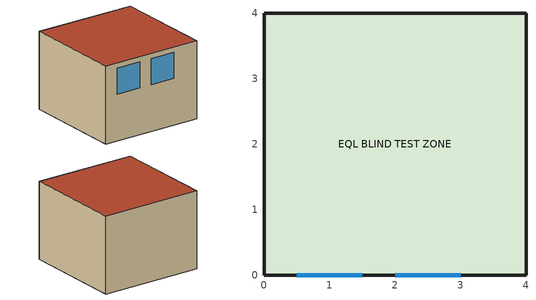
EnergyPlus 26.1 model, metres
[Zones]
EQL BLIND TEST ZONE
 floor ground (D EQL BLIND OPAQUE HOST CONSTRUCTION): 4,4 4,0 0,0 0,4 z0
 wall outside (D EQL BLIND OPAQUE HOST CONSTRUCTION): 0,4 0,0 4,0 4,4 0,4 z0:3
 window (B HIGH PRECISION FIRST EQL BLIND WINDOW CONSTRUCTION): 0.5,0 1.5,0 / 2,0 3,0 z1.8:2.8
 roof outside (D EQL BLIND OPAQUE HOST CONSTRUCTION): 0,4 0,0 4,0 4,4 z3
[Building]
Window Material Blind EquivalentLayer Compare: 0, Suburbs, 0.04, 0.4, FullExterior, 25, 6
[Site:Location]
Golden: 39.74, -105.18, -7, 1829
[Site:GroundTemperature:BuildingSurface]
18, 18, 18, 18, 18, 18, 18, 18, 18, 18, 18, 18
[Material]
DISTINCTIVE EQL BLIND OPAQUE HOST MATERIAL: Rough, 0.113, 0.347, 913, 836, 0.87, 0.63, 0.58
[WindowMaterial:Glazing:EquivalentLayer]
DISTINCTIVE EQL BLIND TEST GLASS: SpectralAverage, , 0.83, 0.83, 0.08, 0.08, 0, 0, 0, 0, 0, 0, 0, 0, 0, 0, 0, 0, 0.76, 0.14, 0.14, 0, 0, 0, 0, 0.84, 0.84, 0.158
[WindowMaterial:Gap:EquivalentLayer]
DISTINCTIVE SEALED AIR EQL BLIND GAP: Air, 0.0127, Sealed
[WindowMaterial:Blind:EquivalentLayer]
Z HIGH PRECISION REUSED EQL BLIND: Vertical, 0.0245678, 0.0187654, 0.000654321, -63.4567, 0.123456, 0.234567, 0.345678, 0.456789, 0.112233, 0.223344, 0.334455, 0.445566, 0.0234567, 0.765432, 0.654321, 0.0345678, 0.1111, 0.2222, 0.0345678, 0.765432, 0.654321, MaximizeSolar
A DEFAULTED USED EQL BLIND: , 0.02, 0.02, , , , , 0.1111, 0.1222, , , , , , 0.2333, 0.2444
[Construction:WindowEquivalentLayer]
A DEFAULTED EQL BLIND WINDOW CONSTRUCTION: DISTINCTIVE EQL BLIND TEST GLASS, DISTINCTIVE SEALED AIR EQL BLIND GAP, DISTINCTIVE EQL BLIND TEST GLASS, DISTINCTIVE SEALED AIR EQL BLIND GAP, A DEFAULTED USED EQL BLIND
B HIGH PRECISION FIRST EQL BLIND WINDOW CONSTRUCTION; C HIGH PRECISION SECOND EQL BLIND WINDOW CONSTRUCTION: DISTINCTIVE EQL BLIND TEST GLASS, DISTINCTIVE SEALED AIR EQL BLIND GAP, DISTINCTIVE EQL BLIND TEST GLASS, DISTINCTIVE SEALED AIR EQL BLIND GAP, Z HIGH PRECISION REUSED EQL BLIND
[Construction]
D EQL BLIND OPAQUE HOST CONSTRUCTION: DISTINCTIVE EQL BLIND OPAQUE HOST MATERIAL
[EnergyManagementSystem:ConstructionIndexVariable]
DefaultedEqlBlindConstructionIndex: A DEFAULTED EQL BLIND WINDOW CONSTRUCTION
UnusedHighPrecisionEqlBlindConstructionIndex: C HIGH PRECISION SECOND EQL BLIND WINDOW CONSTRUCTION
[Zone]
EQL BLIND TEST ZONE: 0, 0, 0, 0, 1, 1, 3, 48, 16
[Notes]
Definition source order intentionally differs from canonical name order.
Valid but unused. It must appear only in the generic Material Details table.
Optional orientation, geometry/control inputs and guarded optical groups are blank.
Construction source order is the canonical A/B/C occurrence order locked by EIO.
